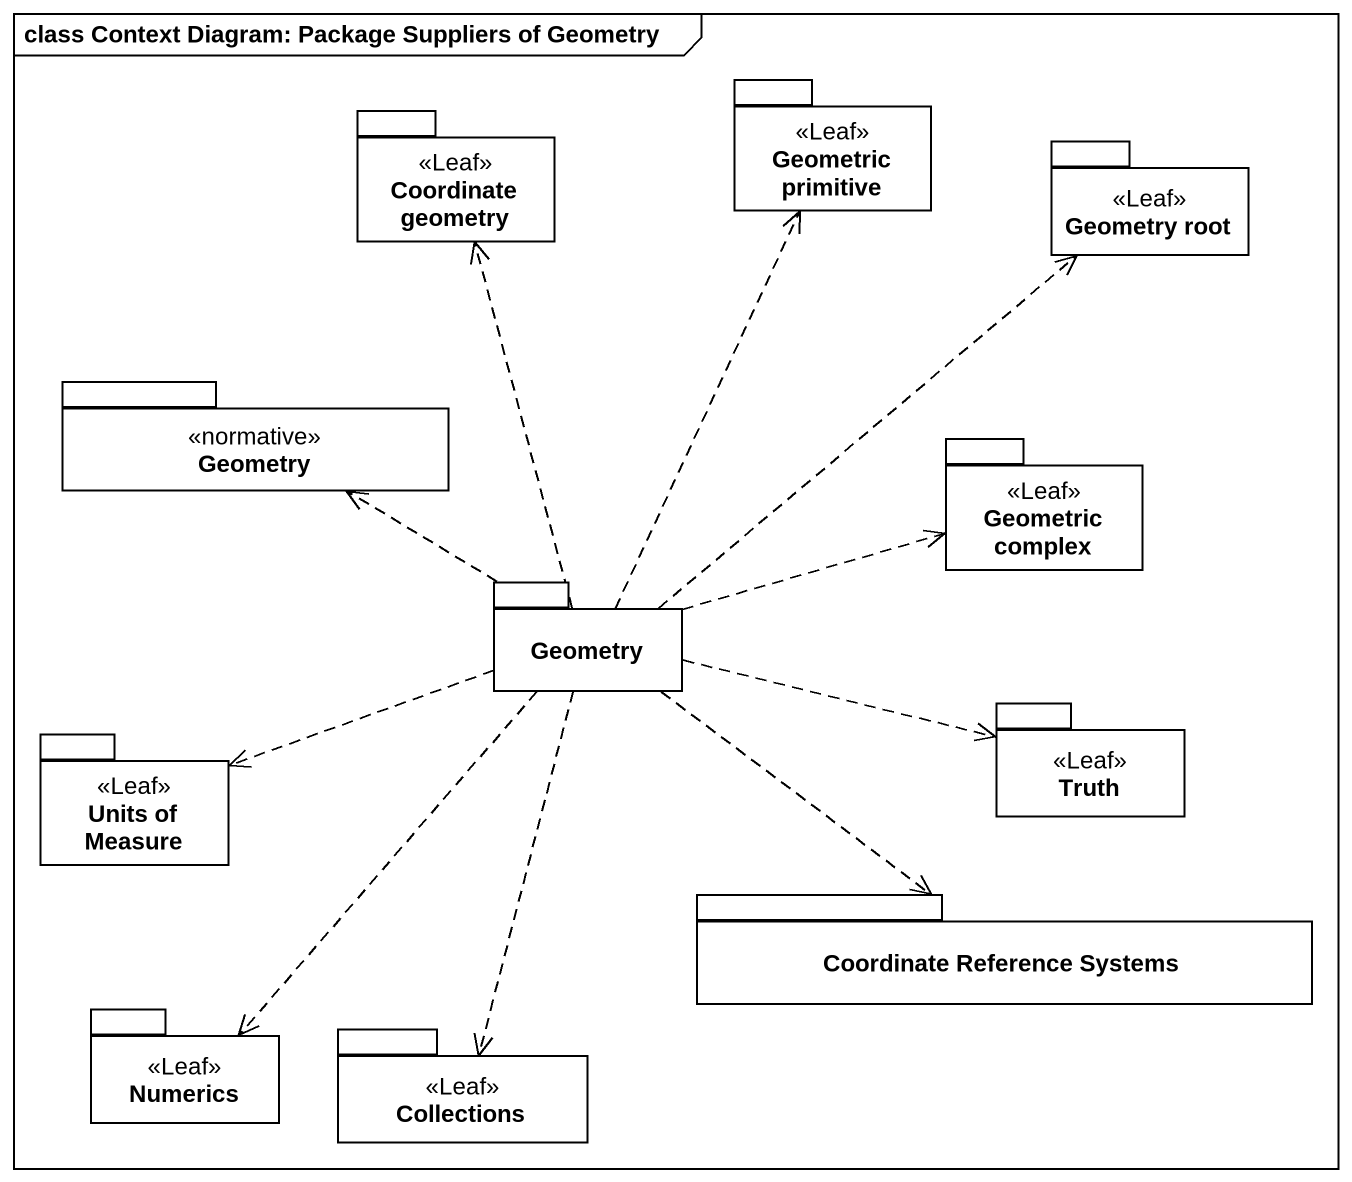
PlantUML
@startuml
mainframe class Context Diagram: Package Suppliers of Geometry
package "Coordinate geometry" as Coordinate_geometry <<Leaf>> {
}
package "Geometric primitive" as Geometric_primitive <<Leaf>> {
}
package "Geometry root" as Geometry_root <<Leaf>> {
}
package Geometry <<normative>> {
}
package "Geometric complex" as Geometric_complex <<Leaf>> {
}
package "Geometry" as Geometry_2 {
}
package Truth <<Leaf>> {
}
package "Units of Measure" as Units_of_Measure <<Leaf>> {
}
package "Coordinate Reference Systems" as Coordinate_Reference_Systems {
}
package Numerics <<Leaf>> {
}
package "Collections" as Collections_ <<Leaf>> {
}
Geometry_2 .up.> Coordinate_geometry
Geometry_2 .up.> Geometric_primitive
Geometry_2 .up.> Geometry_root
Geometry_2 .up.> Geometry
Geometry_2 .right.> Geometric_complex
Geometry_2 .right.> Truth
Geometry_2 .left.> Units_of_Measure
Geometry_2 ..> Coordinate_Reference_Systems
Geometry_2 ..> Numerics
Geometry_2 ..> Collections_
@enduml
